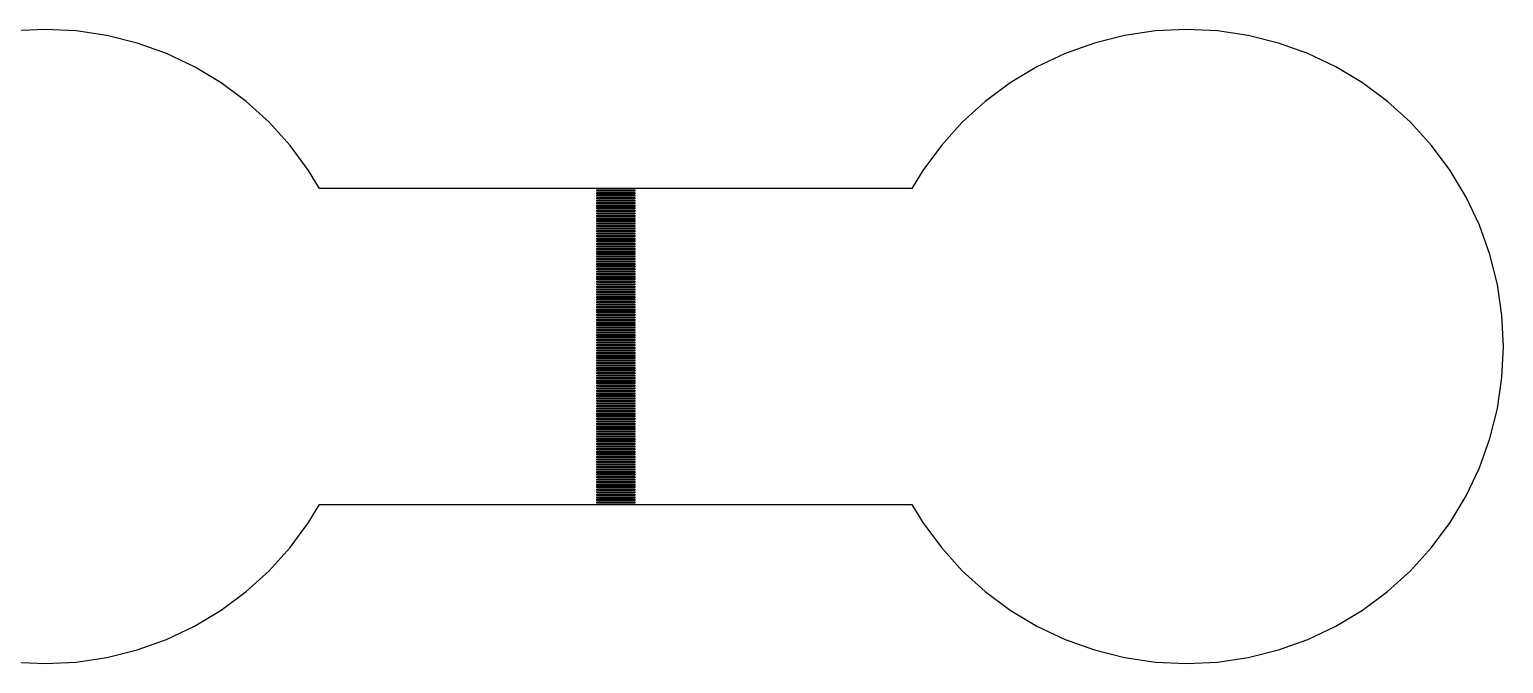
# Model space of a CAD drawing. Extents: x -73 to 181, y -8 to 80.
# Drawn here: x 40.38 to 52, y 38 to 43 of the extents above; entities that cross this region are included whole.
import ezdxf

# ---------------------------------------------------------------- set-up
doc = ezdxf.new("R2010")
doc.units = 0

msp = doc.modelspace()

# ---------------------------------------------------------------- linework, layer by layer
for p, q in [((40.5, 43), (40.2549, 42.988)), ((40.7451, 42.988), (40.5, 43)), ((40.9877, 42.952), (40.7451, 42.988)), ((41.2257, 42.8923), (40.9877, 42.952)), ((41.4567, 42.8097), (41.2257, 42.8923)), ((48.7743, 42.8923), (48.5433, 42.8097)), ((49.0123, 42.952), (48.7743, 42.8923)), ((49.2549, 42.988), (49.0123, 42.952)), ((49.5, 43), (49.2549, 42.988)), ((49.745, 42.988), (49.5, 43)), ((49.9877, 42.952), (49.745, 42.988)), ((50.2257, 42.8923), (49.9877, 42.952)), ((50.4567, 42.8097), (50.2257, 42.8923)), ((41.6785, 42.7048), (41.4567, 42.8097)), ((48.5433, 42.8097), (48.3215, 42.7048)), ((50.6785, 42.7048), (50.4567, 42.8097)), ((41.8889, 42.5787), (41.6785, 42.7048)), ((48.3215, 42.7048), (48.1111, 42.5787)), ((50.8889, 42.5787), (50.6785, 42.7048)), ((42.086, 42.4325), (41.8889, 42.5787)), ((48.1111, 42.5787), (47.914, 42.4325)), ((51.086, 42.4325), (50.8889, 42.5787)), ((42.2678, 42.2678), (42.086, 42.4325)), ((47.914, 42.4325), (47.7322, 42.2678)), ((51.2678, 42.2678), (51.086, 42.4325)), ((42.4325, 42.086), (42.2678, 42.2678)), ((47.7322, 42.2678), (47.5675, 42.086)), ((51.4325, 42.086), (51.2678, 42.2678)), ((42.5787, 41.8889), (42.4325, 42.086)), ((47.5675, 42.086), (47.4213, 41.8889)), ((51.5787, 41.8889), (51.4325, 42.086)), ((42.6649, 41.745), (42.5787, 41.8889)), ((47.4213, 41.8889), (47.3351, 41.745)), ((51.7048, 41.6785), (51.5787, 41.8889)), ((47.3351, 41.745), (42.6649, 41.745)), ((44.85, 41.725), (44.85, 41.735)), ((44.85, 41.735), (45.15, 41.735)), ((45.15, 41.725), (44.85, 41.725)), ((45.15, 41.735), (45.15, 41.725)), ((44.85, 41.705), (44.85, 41.715)), ((44.85, 41.715), (45.15, 41.715)), ((45.15, 41.705), (44.85, 41.705)), ((44.85, 41.685), (44.85, 41.695)), ((44.85, 41.695), (45.15, 41.695)), ((45.15, 41.685), (44.85, 41.685)), ((44.85, 41.665), (44.85, 41.675)), ((44.85, 41.675), (45.15, 41.675)), ((45.15, 41.665), (44.85, 41.665)), ((44.85, 41.645), (44.85, 41.655)), ((44.85, 41.655), (45.15, 41.655)), ((45.15, 41.645), (44.85, 41.645)), ((44.85, 41.625), (44.85, 41.635)), ((44.85, 41.635), (45.15, 41.635)), ((45.15, 41.625), (44.85, 41.625)), ((44.85, 41.605), (44.85, 41.615)), ((44.85, 41.615), (45.15, 41.615)), ((45.15, 41.715), (45.15, 41.705)), ((45.15, 41.695), (45.15, 41.685)), ((45.15, 41.675), (45.15, 41.665)), ((45.15, 41.655), (45.15, 41.645)), ((45.15, 41.635), (45.15, 41.625)), ((45.15, 41.615), (45.15, 41.605)), ((51.8097, 41.4567), (51.7048, 41.6785)), ((45.15, 41.605), (44.85, 41.605)), ((44.85, 41.585), (44.85, 41.595)), ((44.85, 41.595), (45.15, 41.595)), ((45.15, 41.585), (44.85, 41.585)), ((44.85, 41.565), (44.85, 41.575)), ((44.85, 41.575), (45.15, 41.575)), ((45.15, 41.565), (44.85, 41.565)), ((44.85, 41.545), (44.85, 41.555)), ((44.85, 41.555), (45.15, 41.555)), ((45.15, 41.545), (44.85, 41.545)), ((44.85, 41.525), (44.85, 41.535)), ((44.85, 41.535), (45.15, 41.535)), ((45.15, 41.525), (44.85, 41.525)), ((44.85, 41.505), (44.85, 41.515)), ((44.85, 41.515), (45.15, 41.515)), ((45.15, 41.505), (44.85, 41.505)), ((44.85, 41.485), (44.85, 41.495)), ((44.85, 41.495), (45.15, 41.495)), ((45.15, 41.595), (45.15, 41.585)), ((45.15, 41.575), (45.15, 41.565)), ((45.15, 41.555), (45.15, 41.545)), ((45.15, 41.535), (45.15, 41.525)), ((45.15, 41.515), (45.15, 41.505)), ((45.15, 41.495), (45.15, 41.485)), ((45.15, 41.485), (44.85, 41.485)), ((44.85, 41.465), (44.85, 41.475)), ((44.85, 41.475), (45.15, 41.475)), ((45.15, 41.465), (44.85, 41.465)), ((44.85, 41.445), (44.85, 41.455)), ((44.85, 41.455), (45.15, 41.455)), ((45.15, 41.445), (44.85, 41.445)), ((44.85, 41.425), (44.85, 41.435)), ((44.85, 41.435), (45.15, 41.435)), ((45.15, 41.425), (44.85, 41.425)), ((44.85, 41.405), (44.85, 41.415)), ((44.85, 41.415), (45.15, 41.415)), ((45.15, 41.405), (44.85, 41.405)), ((44.85, 41.385), (44.85, 41.395)), ((44.85, 41.395), (45.15, 41.395)), ((45.15, 41.385), (44.85, 41.385)), ((45.15, 41.475), (45.15, 41.465)), ((45.15, 41.455), (45.15, 41.445)), ((45.15, 41.435), (45.15, 41.425)), ((45.15, 41.415), (45.15, 41.405)), ((45.15, 41.395), (45.15, 41.385)), ((51.8923, 41.2257), (51.8097, 41.4567)), ((44.85, 41.365), (44.85, 41.375)), ((44.85, 41.375), (45.15, 41.375)), ((45.15, 41.365), (44.85, 41.365)), ((44.85, 41.345), (44.85, 41.355)), ((44.85, 41.355), (45.15, 41.355)), ((45.15, 41.345), (44.85, 41.345)), ((44.85, 41.325), (44.85, 41.335)), ((44.85, 41.335), (45.15, 41.335)), ((45.15, 41.325), (44.85, 41.325)), ((44.85, 41.305), (44.85, 41.315)), ((44.85, 41.315), (45.15, 41.315)), ((45.15, 41.305), (44.85, 41.305)), ((44.85, 41.285), (44.85, 41.295)), ((44.85, 41.295), (45.15, 41.295)), ((45.15, 41.285), (44.85, 41.285)), ((44.85, 41.265), (44.85, 41.275)), ((44.85, 41.275), (45.15, 41.275)), ((45.15, 41.265), (44.85, 41.265)), ((45.15, 41.375), (45.15, 41.365)), ((45.15, 41.355), (45.15, 41.345)), ((45.15, 41.335), (45.15, 41.325)), ((45.15, 41.315), (45.15, 41.305)), ((45.15, 41.295), (45.15, 41.285)), ((45.15, 41.275), (45.15, 41.265)), ((44.85, 41.245), (44.85, 41.255)), ((44.85, 41.255), (45.15, 41.255)), ((45.15, 41.245), (44.85, 41.245)), ((44.85, 41.225), (44.85, 41.235)), ((44.85, 41.235), (45.15, 41.235)), ((45.15, 41.225), (44.85, 41.225)), ((44.85, 41.205), (44.85, 41.215)), ((44.85, 41.215), (45.15, 41.215)), ((45.15, 41.205), (44.85, 41.205)), ((44.85, 41.185), (44.85, 41.195)), ((44.85, 41.195), (45.15, 41.195)), ((45.15, 41.185), (44.85, 41.185)), ((44.85, 41.165), (44.85, 41.175)), ((44.85, 41.175), (45.15, 41.175)), ((45.15, 41.165), (44.85, 41.165)), ((44.85, 41.145), (44.85, 41.155)), ((44.85, 41.155), (45.15, 41.155)), ((45.15, 41.145), (44.85, 41.145)), ((45.15, 41.255), (45.15, 41.245)), ((45.15, 41.235), (45.15, 41.225)), ((45.15, 41.215), (45.15, 41.205)), ((45.15, 41.195), (45.15, 41.185)), ((45.15, 41.175), (45.15, 41.165)), ((45.15, 41.155), (45.15, 41.145)), ((51.952, 40.9877), (51.8923, 41.2257)), ((44.85, 41.125), (44.85, 41.135)), ((44.85, 41.135), (45.15, 41.135)), ((45.15, 41.125), (44.85, 41.125)), ((44.85, 41.105), (44.85, 41.115)), ((44.85, 41.115), (45.15, 41.115)), ((45.15, 41.105), (44.85, 41.105)), ((44.85, 41.085), (44.85, 41.095)), ((44.85, 41.095), (45.15, 41.095)), ((45.15, 41.085), (44.85, 41.085)), ((44.85, 41.065), (44.85, 41.075)), ((44.85, 41.075), (45.15, 41.075)), ((45.15, 41.065), (44.85, 41.065)), ((44.85, 41.045), (44.85, 41.055)), ((44.85, 41.055), (45.15, 41.055)), ((45.15, 41.045), (44.85, 41.045)), ((44.85, 41.025), (44.85, 41.035)), ((44.85, 41.035), (45.15, 41.035)), ((45.15, 41.135), (45.15, 41.125)), ((45.15, 41.115), (45.15, 41.105)), ((45.15, 41.095), (45.15, 41.085)), ((45.15, 41.075), (45.15, 41.065)), ((45.15, 41.055), (45.15, 41.045)), ((45.15, 41.035), (45.15, 41.025)), ((45.15, 41.025), (44.85, 41.025)), ((44.85, 41.005), (44.85, 41.015)), ((44.85, 41.015), (45.15, 41.015)), ((45.15, 41.005), (44.85, 41.005)), ((44.85, 40.985), (44.85, 40.995)), ((44.85, 40.995), (45.15, 40.995)), ((45.15, 40.985), (44.85, 40.985)), ((44.85, 40.965), (44.85, 40.975)), ((44.85, 40.975), (45.15, 40.975)), ((45.15, 40.965), (44.85, 40.965)), ((44.85, 40.945), (44.85, 40.955)), ((44.85, 40.955), (45.15, 40.955)), ((45.15, 40.945), (44.85, 40.945)), ((44.85, 40.925), (44.85, 40.935)), ((44.85, 40.935), (45.15, 40.935)), ((45.15, 40.925), (44.85, 40.925)), ((44.85, 40.905), (44.85, 40.915)), ((44.85, 40.915), (45.15, 40.915)), ((45.15, 41.015), (45.15, 41.005)), ((45.15, 40.995), (45.15, 40.985)), ((45.15, 40.975), (45.15, 40.965)), ((45.15, 40.955), (45.15, 40.945)), ((45.15, 40.935), (45.15, 40.925)), ((45.15, 40.915), (45.15, 40.905)), ((51.988, 40.745), (51.952, 40.9877)), ((45.15, 40.905), (44.85, 40.905)), ((44.85, 40.885), (44.85, 40.895)), ((44.85, 40.895), (45.15, 40.895)), ((45.15, 40.885), (44.85, 40.885)), ((44.85, 40.865), (44.85, 40.875)), ((44.85, 40.875), (45.15, 40.875)), ((45.15, 40.865), (44.85, 40.865)), ((44.85, 40.845), (44.85, 40.855)), ((44.85, 40.855), (45.15, 40.855)), ((45.15, 40.845), (44.85, 40.845)), ((44.85, 40.825), (44.85, 40.835)), ((44.85, 40.835), (45.15, 40.835)), ((45.15, 40.825), (44.85, 40.825)), ((44.85, 40.805), (44.85, 40.815)), ((44.85, 40.815), (45.15, 40.815)), ((45.15, 40.805), (44.85, 40.805)), ((45.15, 40.895), (45.15, 40.885)), ((45.15, 40.875), (45.15, 40.865)), ((45.15, 40.855), (45.15, 40.845)), ((45.15, 40.835), (45.15, 40.825)), ((45.15, 40.815), (45.15, 40.805)), ((44.85, 40.785), (44.85, 40.795)), ((44.85, 40.795), (45.15, 40.795)), ((45.15, 40.785), (44.85, 40.785)), ((44.85, 40.765), (44.85, 40.775)), ((44.85, 40.775), (45.15, 40.775)), ((45.15, 40.765), (44.85, 40.765)), ((44.85, 40.745), (44.85, 40.755)), ((44.85, 40.755), (45.15, 40.755)), ((45.15, 40.745), (44.85, 40.745)), ((44.85, 40.725), (44.85, 40.735)), ((44.85, 40.735), (45.15, 40.735)), ((45.15, 40.725), (44.85, 40.725)), ((44.85, 40.705), (44.85, 40.715)), ((44.85, 40.715), (45.15, 40.715)), ((45.15, 40.705), (44.85, 40.705)), ((44.85, 40.685), (44.85, 40.695)), ((44.85, 40.695), (45.15, 40.695)), ((45.15, 40.685), (44.85, 40.685)), ((45.15, 40.795), (45.15, 40.785)), ((45.15, 40.775), (45.15, 40.765)), ((45.15, 40.755), (45.15, 40.745)), ((45.15, 40.735), (45.15, 40.725)), ((45.15, 40.715), (45.15, 40.705)), ((45.15, 40.695), (45.15, 40.685)), ((52, 40.5), (51.988, 40.745)), ((44.85, 40.665), (44.85, 40.675)), ((44.85, 40.675), (45.15, 40.675)), ((45.15, 40.665), (44.85, 40.665)), ((44.85, 40.645), (44.85, 40.655)), ((44.85, 40.655), (45.15, 40.655)), ((45.15, 40.645), (44.85, 40.645)), ((44.85, 40.625), (44.85, 40.635)), ((44.85, 40.635), (45.15, 40.635)), ((45.15, 40.625), (44.85, 40.625)), ((44.85, 40.605), (44.85, 40.615)), ((44.85, 40.615), (45.15, 40.615)), ((45.15, 40.605), (44.85, 40.605)), ((44.85, 40.585), (44.85, 40.595)), ((44.85, 40.595), (45.15, 40.595)), ((45.15, 40.585), (44.85, 40.585)), ((44.85, 40.565), (44.85, 40.575)), ((44.85, 40.575), (45.15, 40.575)), ((45.15, 40.565), (44.85, 40.565)), ((45.15, 40.675), (45.15, 40.665)), ((45.15, 40.655), (45.15, 40.645)), ((45.15, 40.635), (45.15, 40.625)), ((45.15, 40.615), (45.15, 40.605)), ((45.15, 40.595), (45.15, 40.585)), ((45.15, 40.575), (45.15, 40.565)), ((44.85, 40.545), (44.85, 40.555)), ((44.85, 40.555), (45.15, 40.555)), ((45.15, 40.545), (44.85, 40.545)), ((44.85, 40.525), (44.85, 40.535)), ((44.85, 40.535), (45.15, 40.535)), ((45.15, 40.525), (44.85, 40.525)), ((44.85, 40.505), (44.85, 40.515)), ((44.85, 40.515), (45.15, 40.515)), ((45.15, 40.505), (44.85, 40.505)), ((44.85, 40.485), (44.85, 40.495)), ((44.85, 40.495), (45.15, 40.495)), ((45.15, 40.485), (44.85, 40.485)), ((44.85, 40.465), (44.85, 40.475)), ((44.85, 40.475), (45.15, 40.475)), ((45.15, 40.465), (44.85, 40.465)), ((44.85, 40.445), (44.85, 40.455)), ((44.85, 40.455), (45.15, 40.455)), ((45.15, 40.555), (45.15, 40.545)), ((45.15, 40.535), (45.15, 40.525)), ((45.15, 40.515), (45.15, 40.505)), ((45.15, 40.495), (45.15, 40.485)), ((45.15, 40.475), (45.15, 40.465)), ((45.15, 40.455), (45.15, 40.445)), ((51.988, 40.255), (52, 40.5)), ((45.15, 40.445), (44.85, 40.445)), ((44.85, 40.425), (44.85, 40.435)), ((44.85, 40.435), (45.15, 40.435)), ((45.15, 40.425), (44.85, 40.425)), ((44.85, 40.405), (44.85, 40.415)), ((44.85, 40.415), (45.15, 40.415)), ((45.15, 40.405), (44.85, 40.405)), ((44.85, 40.385), (44.85, 40.395)), ((44.85, 40.395), (45.15, 40.395)), ((45.15, 40.385), (44.85, 40.385)), ((44.85, 40.365), (44.85, 40.375)), ((44.85, 40.375), (45.15, 40.375)), ((45.15, 40.365), (44.85, 40.365)), ((44.85, 40.345), (44.85, 40.355)), ((44.85, 40.355), (45.15, 40.355)), ((45.15, 40.345), (44.85, 40.345)), ((44.85, 40.325), (44.85, 40.335)), ((44.85, 40.335), (45.15, 40.335)), ((45.15, 40.435), (45.15, 40.425)), ((45.15, 40.415), (45.15, 40.405)), ((45.15, 40.395), (45.15, 40.385)), ((45.15, 40.375), (45.15, 40.365)), ((45.15, 40.355), (45.15, 40.345)), ((45.15, 40.335), (45.15, 40.325)), ((45.15, 40.325), (44.85, 40.325)), ((44.85, 40.305), (44.85, 40.315)), ((44.85, 40.315), (45.15, 40.315)), ((45.15, 40.305), (44.85, 40.305)), ((44.85, 40.285), (44.85, 40.295)), ((44.85, 40.295), (45.15, 40.295)), ((45.15, 40.285), (44.85, 40.285)), ((44.85, 40.265), (44.85, 40.275)), ((44.85, 40.275), (45.15, 40.275)), ((45.15, 40.265), (44.85, 40.265)), ((44.85, 40.245), (44.85, 40.255)), ((44.85, 40.255), (45.15, 40.255)), ((45.15, 40.245), (44.85, 40.245)), ((44.85, 40.225), (44.85, 40.235)), ((44.85, 40.235), (45.15, 40.235)), ((45.15, 40.225), (44.85, 40.225)), ((44.85, 40.205), (44.85, 40.215)), ((44.85, 40.215), (45.15, 40.215)), ((45.15, 40.315), (45.15, 40.305)), ((45.15, 40.295), (45.15, 40.285)), ((45.15, 40.275), (45.15, 40.265)), ((45.15, 40.255), (45.15, 40.245)), ((45.15, 40.235), (45.15, 40.225)), ((45.15, 40.215), (45.15, 40.205)), ((51.952, 40.0123), (51.988, 40.255)), ((45.15, 40.205), (44.85, 40.205)), ((44.85, 40.185), (44.85, 40.195)), ((44.85, 40.195), (45.15, 40.195)), ((45.15, 40.185), (44.85, 40.185)), ((44.85, 40.165), (44.85, 40.175)), ((44.85, 40.175), (45.15, 40.175)), ((45.15, 40.165), (44.85, 40.165)), ((44.85, 40.145), (44.85, 40.155)), ((44.85, 40.155), (45.15, 40.155)), ((45.15, 40.145), (44.85, 40.145)), ((44.85, 40.125), (44.85, 40.135)), ((44.85, 40.135), (45.15, 40.135)), ((45.15, 40.125), (44.85, 40.125)), ((44.85, 40.105), (44.85, 40.115)), ((44.85, 40.115), (45.15, 40.115)), ((45.15, 40.105), (44.85, 40.105)), ((45.15, 40.195), (45.15, 40.185)), ((45.15, 40.175), (45.15, 40.165)), ((45.15, 40.155), (45.15, 40.145)), ((45.15, 40.135), (45.15, 40.125)), ((45.15, 40.115), (45.15, 40.105)), ((44.85, 40.085), (44.85, 40.095)), ((44.85, 40.095), (45.15, 40.095)), ((45.15, 40.085), (44.85, 40.085)), ((44.85, 40.065), (44.85, 40.075)), ((44.85, 40.075), (45.15, 40.075)), ((45.15, 40.065), (44.85, 40.065)), ((44.85, 40.045), (44.85, 40.055)), ((44.85, 40.055), (45.15, 40.055)), ((45.15, 40.045), (44.85, 40.045)), ((44.85, 40.025), (44.85, 40.035)), ((44.85, 40.035), (45.15, 40.035)), ((45.15, 40.025), (44.85, 40.025)), ((44.85, 40.005), (44.85, 40.015)), ((44.85, 40.015), (45.15, 40.015)), ((45.15, 40.005), (44.85, 40.005)), ((44.85, 39.985), (44.85, 39.995)), ((44.85, 39.995), (45.15, 39.995)), ((45.15, 39.985), (44.85, 39.985)), ((45.15, 40.095), (45.15, 40.085)), ((45.15, 40.075), (45.15, 40.065)), ((45.15, 40.055), (45.15, 40.045)), ((45.15, 40.035), (45.15, 40.025)), ((45.15, 40.015), (45.15, 40.005)), ((45.15, 39.995), (45.15, 39.985)), ((51.8923, 39.7743), (51.952, 40.0123)), ((44.85, 39.965), (44.85, 39.975)), ((44.85, 39.975), (45.15, 39.975)), ((45.15, 39.965), (44.85, 39.965)), ((44.85, 39.945), (44.85, 39.955)), ((44.85, 39.955), (45.15, 39.955)), ((45.15, 39.945), (44.85, 39.945)), ((44.85, 39.925), (44.85, 39.935)), ((44.85, 39.935), (45.15, 39.935)), ((45.15, 39.925), (44.85, 39.925)), ((44.85, 39.905), (44.85, 39.915)), ((44.85, 39.915), (45.15, 39.915)), ((45.15, 39.905), (44.85, 39.905)), ((44.85, 39.885), (44.85, 39.895)), ((44.85, 39.895), (45.15, 39.895)), ((45.15, 39.885), (44.85, 39.885)), ((44.85, 39.865), (44.85, 39.875)), ((44.85, 39.875), (45.15, 39.875)), ((45.15, 39.975), (45.15, 39.965)), ((45.15, 39.955), (45.15, 39.945)), ((45.15, 39.935), (45.15, 39.925)), ((45.15, 39.915), (45.15, 39.905)), ((45.15, 39.895), (45.15, 39.885)), ((45.15, 39.875), (45.15, 39.865)), ((45.15, 39.865), (44.85, 39.865)), ((44.85, 39.845), (44.85, 39.855)), ((44.85, 39.855), (45.15, 39.855)), ((45.15, 39.845), (44.85, 39.845)), ((44.85, 39.825), (44.85, 39.835)), ((44.85, 39.835), (45.15, 39.835)), ((45.15, 39.825), (44.85, 39.825)), ((44.85, 39.805), (44.85, 39.815)), ((44.85, 39.815), (45.15, 39.815)), ((45.15, 39.805), (44.85, 39.805)), ((44.85, 39.785), (44.85, 39.795)), ((44.85, 39.795), (45.15, 39.795)), ((45.15, 39.785), (44.85, 39.785)), ((44.85, 39.765), (44.85, 39.775)), ((44.85, 39.775), (45.15, 39.775)), ((45.15, 39.765), (44.85, 39.765)), ((44.85, 39.745), (44.85, 39.755)), ((44.85, 39.755), (45.15, 39.755)), ((45.15, 39.855), (45.15, 39.845)), ((45.15, 39.835), (45.15, 39.825)), ((45.15, 39.815), (45.15, 39.805)), ((45.15, 39.795), (45.15, 39.785)), ((45.15, 39.775), (45.15, 39.765)), ((45.15, 39.755), (45.15, 39.745)), ((51.8097, 39.5433), (51.8923, 39.7743)), ((45.15, 39.745), (44.85, 39.745)), ((44.85, 39.725), (44.85, 39.735)), ((44.85, 39.735), (45.15, 39.735)), ((45.15, 39.725), (44.85, 39.725)), ((44.85, 39.705), (44.85, 39.715)), ((44.85, 39.715), (45.15, 39.715)), ((45.15, 39.705), (44.85, 39.705)), ((44.85, 39.685), (44.85, 39.695)), ((44.85, 39.695), (45.15, 39.695)), ((45.15, 39.685), (44.85, 39.685)), ((44.85, 39.665), (44.85, 39.675)), ((44.85, 39.675), (45.15, 39.675)), ((45.15, 39.665), (44.85, 39.665)), ((44.85, 39.645), (44.85, 39.655)), ((44.85, 39.655), (45.15, 39.655)), ((45.15, 39.645), (44.85, 39.645)), ((44.85, 39.625), (44.85, 39.635)), ((44.85, 39.635), (45.15, 39.635)), ((45.15, 39.735), (45.15, 39.725)), ((45.15, 39.715), (45.15, 39.705)), ((45.15, 39.695), (45.15, 39.685)), ((45.15, 39.675), (45.15, 39.665)), ((45.15, 39.655), (45.15, 39.645)), ((45.15, 39.635), (45.15, 39.625)), ((45.15, 39.625), (44.85, 39.625)), ((44.85, 39.605), (44.85, 39.615)), ((44.85, 39.615), (45.15, 39.615)), ((45.15, 39.605), (44.85, 39.605)), ((44.85, 39.585), (44.85, 39.595)), ((44.85, 39.595), (45.15, 39.595)), ((45.15, 39.585), (44.85, 39.585)), ((44.85, 39.565), (44.85, 39.575)), ((44.85, 39.575), (45.15, 39.575)), ((45.15, 39.565), (44.85, 39.565)), ((44.85, 39.545), (44.85, 39.555)), ((44.85, 39.555), (45.15, 39.555)), ((45.15, 39.545), (44.85, 39.545)), ((44.85, 39.525), (44.85, 39.535)), ((44.85, 39.535), (45.15, 39.535)), ((45.15, 39.525), (44.85, 39.525)), ((45.15, 39.615), (45.15, 39.605)), ((45.15, 39.595), (45.15, 39.585)), ((45.15, 39.575), (45.15, 39.565)), ((45.15, 39.555), (45.15, 39.545)), ((45.15, 39.535), (45.15, 39.525)), ((51.7048, 39.3215), (51.8097, 39.5433)), ((44.85, 39.505), (44.85, 39.515)), ((44.85, 39.515), (45.15, 39.515)), ((45.15, 39.505), (44.85, 39.505)), ((44.85, 39.485), (44.85, 39.495)), ((44.85, 39.495), (45.15, 39.495)), ((45.15, 39.485), (44.85, 39.485)), ((44.85, 39.465), (44.85, 39.475)), ((44.85, 39.475), (45.15, 39.475)), ((45.15, 39.465), (44.85, 39.465)), ((44.85, 39.445), (44.85, 39.455)), ((44.85, 39.455), (45.15, 39.455)), ((45.15, 39.445), (44.85, 39.445)), ((44.85, 39.425), (44.85, 39.435)), ((44.85, 39.435), (45.15, 39.435)), ((45.15, 39.425), (44.85, 39.425)), ((44.85, 39.405), (44.85, 39.415)), ((44.85, 39.415), (45.15, 39.415)), ((45.15, 39.405), (44.85, 39.405)), ((45.15, 39.515), (45.15, 39.505)), ((45.15, 39.495), (45.15, 39.485)), ((45.15, 39.475), (45.15, 39.465)), ((45.15, 39.455), (45.15, 39.445)), ((45.15, 39.435), (45.15, 39.425)), ((45.15, 39.415), (45.15, 39.405)), ((44.85, 39.385), (44.85, 39.395)), ((44.85, 39.395), (45.15, 39.395)), ((45.15, 39.385), (44.85, 39.385)), ((44.85, 39.365), (44.85, 39.375)), ((44.85, 39.375), (45.15, 39.375)), ((45.15, 39.365), (44.85, 39.365)), ((44.85, 39.345), (44.85, 39.355)), ((44.85, 39.355), (45.15, 39.355)), ((45.15, 39.345), (44.85, 39.345)), ((44.85, 39.325), (44.85, 39.335)), ((44.85, 39.335), (45.15, 39.335)), ((45.15, 39.325), (44.85, 39.325)), ((44.85, 39.305), (44.85, 39.315)), ((44.85, 39.315), (45.15, 39.315)), ((45.15, 39.305), (44.85, 39.305)), ((44.85, 39.285), (44.85, 39.295)), ((44.85, 39.295), (45.15, 39.295)), ((45.15, 39.285), (44.85, 39.285)), ((45.15, 39.395), (45.15, 39.385)), ((45.15, 39.375), (45.15, 39.365)), ((45.15, 39.355), (45.15, 39.345)), ((45.15, 39.335), (45.15, 39.325)), ((45.15, 39.315), (45.15, 39.305)), ((45.15, 39.295), (45.15, 39.285)), ((51.5787, 39.1111), (51.7048, 39.3215)), ((42.5787, 39.1111), (42.6649, 39.255)), ((42.6649, 39.255), (47.3351, 39.255)), ((44.85, 39.265), (44.85, 39.275)), ((44.85, 39.275), (45.15, 39.275)), ((45.15, 39.265), (44.85, 39.265)), ((45.15, 39.275), (45.15, 39.265)), ((47.3351, 39.255), (47.4213, 39.1111)), ((42.4325, 38.914), (42.5787, 39.1111)), ((47.4213, 39.1111), (47.5675, 38.914)), ((51.4325, 38.914), (51.5787, 39.1111)), ((42.2678, 38.7322), (42.4325, 38.914)), ((47.5675, 38.914), (47.7322, 38.7322)), ((51.2678, 38.7322), (51.4325, 38.914)), ((42.086, 38.5675), (42.2678, 38.7322)), ((47.7322, 38.7322), (47.914, 38.5675)), ((51.086, 38.5675), (51.2678, 38.7322)), ((41.8889, 38.4213), (42.086, 38.5675)), ((47.914, 38.5675), (48.1111, 38.4213)), ((50.8889, 38.4213), (51.086, 38.5675)), ((41.6785, 38.2952), (41.8889, 38.4213)), ((48.1111, 38.4213), (48.3215, 38.2952)), ((50.6785, 38.2952), (50.8889, 38.4213)), ((41.4567, 38.1903), (41.6785, 38.2952)), ((48.3215, 38.2952), (48.5433, 38.1903)), ((50.4567, 38.1903), (50.6785, 38.2952)), ((41.2257, 38.1077), (41.4567, 38.1903)), ((48.5433, 38.1903), (48.7743, 38.1077)), ((50.2257, 38.1077), (50.4567, 38.1903)), ((40.2549, 38.012), (40.5, 38)), ((40.5, 38), (40.7451, 38.012)), ((40.7451, 38.012), (40.9877, 38.048)), ((40.9877, 38.048), (41.2257, 38.1077)), ((48.7743, 38.1077), (49.0123, 38.048)), ((49.0123, 38.048), (49.2549, 38.012)), ((49.2549, 38.012), (49.5, 38)), ((49.5, 38), (49.745, 38.012)), ((49.745, 38.012), (49.9877, 38.048)), ((49.9877, 38.048), (50.2257, 38.1077))]:
    msp.add_line(p, q)

doc.saveas('drawing.dxf')
